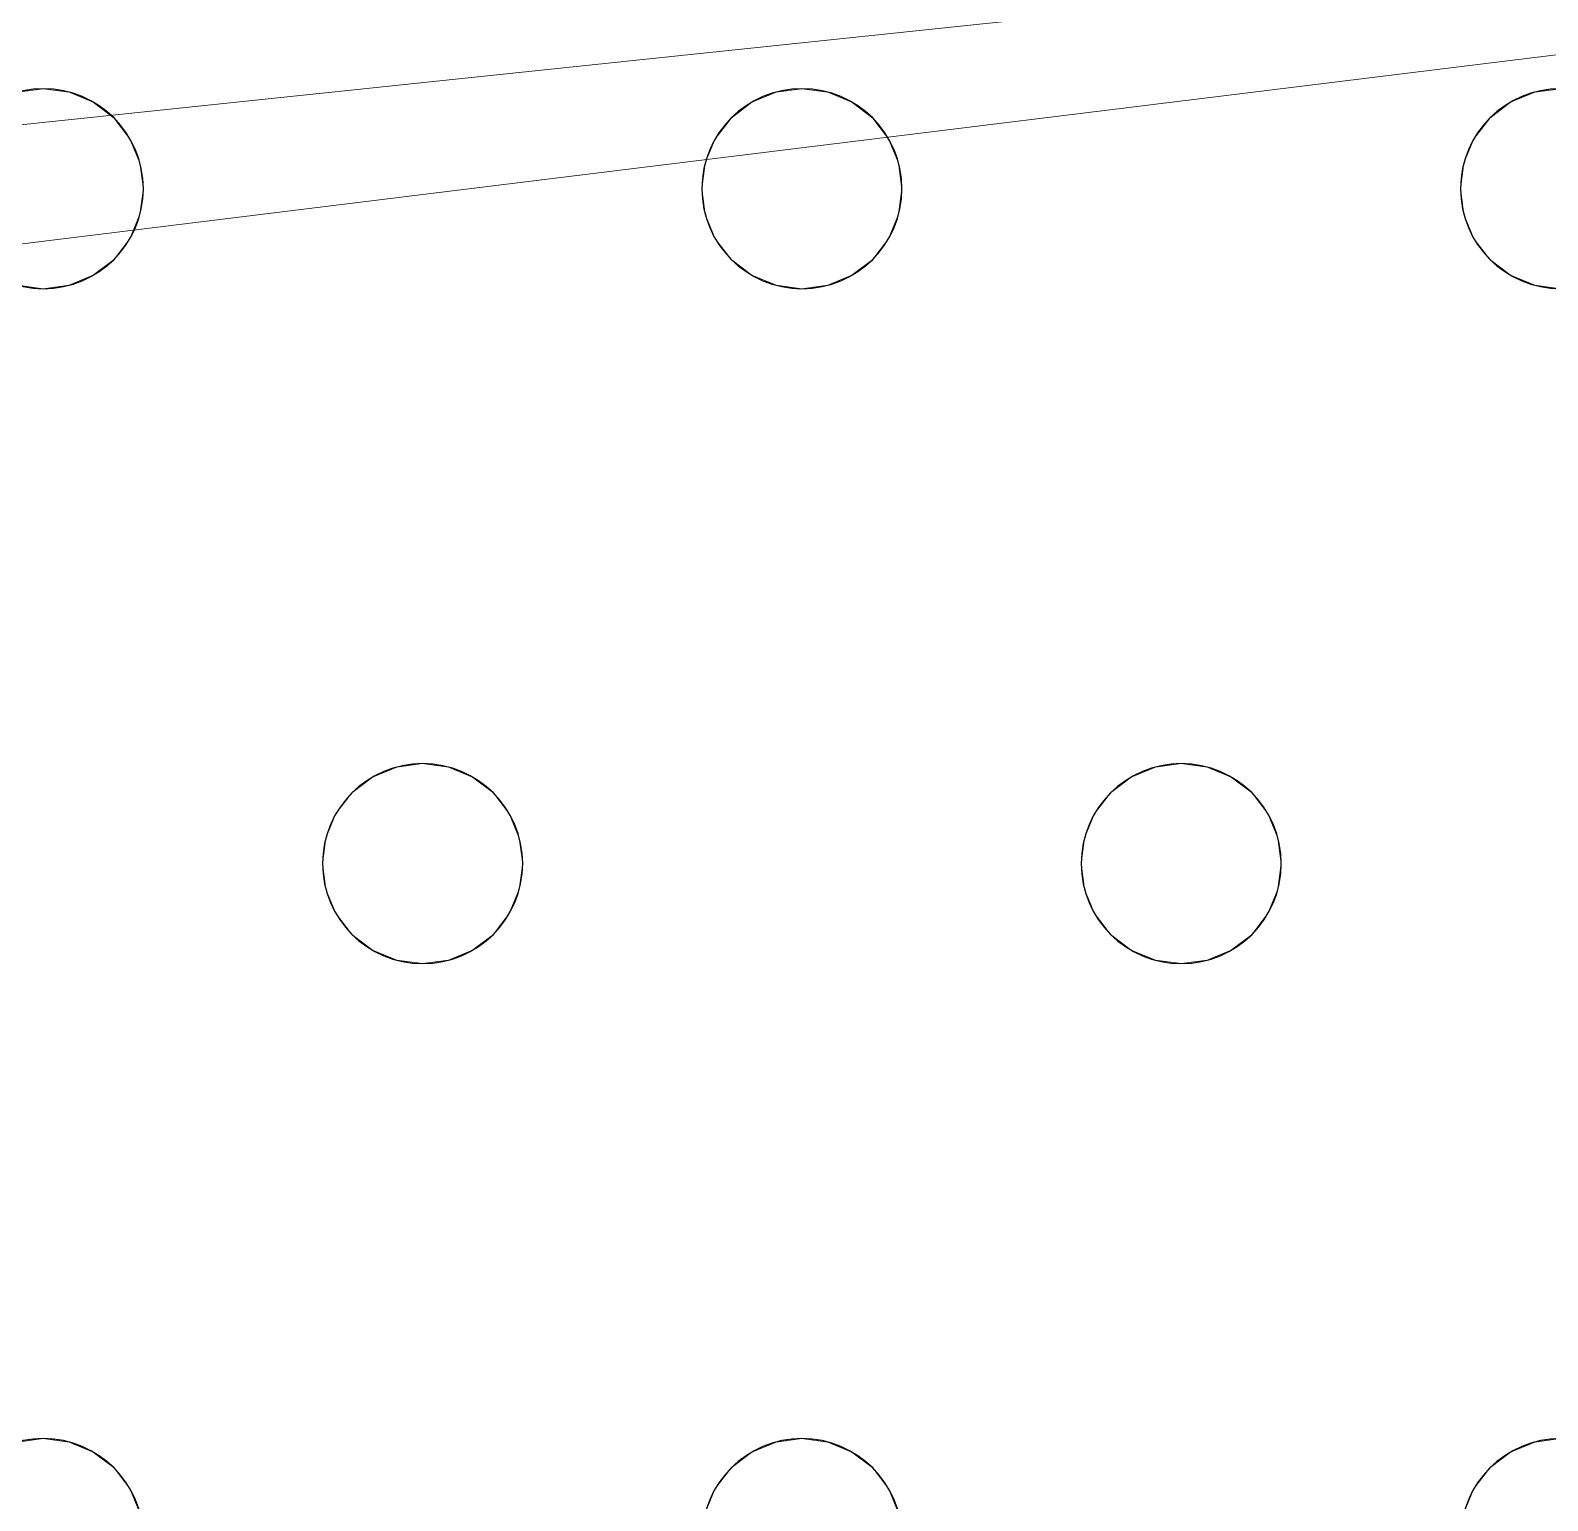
# Model space of a CAD drawing. Header units: millimetres. Extents: x -1 to 1201, y -701 to 1.
# Drawn here: x 816.9 to 877.6, y -150.5 to -91.7 of the extents above; entities that cross this region are included whole.
import ezdxf

# ---------------------------------------------------------------- set-up
doc = ezdxf.new("R2010")
doc.units = ezdxf.units.MM
doc.layers.add('IQ_200_3D', color=1, linetype='Continuous')
doc.layers.add('IQ_204_2D', color=7, linetype='Continuous')

msp = doc.modelspace()

# ---------------------------------------------------------------- linework, layer by layer
at = {"layer": 'IQ_200_3D', "lineweight": 18}
for points, invisible_edges in [([(787.118, -94, 890), (816.416, -94.136, 890), (817.451, -94, 890), (645.451, -73, 890)], 13), ([(817.451, -94, 890), (846.749, -94.136, 890), (847.784, -94, 890), (645.451, -73, 890)], 13), ([(1075.651, -73, 890), (645.451, -73, 890), (847.784, -94, 890), (878.118, -94, 890)], 14), ([(817.451, -94, 888), (816.416, -94.136, 888), (787.118, -94, 888), (645.451, -73, 888)], 14), ([(847.784, -94, 888), (846.749, -94.136, 888), (817.451, -94, 888), (645.451, -73, 888)], 14), ([(847.784, -94, 888), (645.451, -73, 888), (1075.651, -73, 888), (878.118, -94, 888)], 13), ([(816.416, -94.136, 888), (817.451, -94, 888), (817.451, -94, 890), (816.416, -94.136, 890)], 10), ([(846.749, -94.136, 890), (817.451, -94, 890), (818.486, -94.136, 890), (845.784, -94.536, 890)], 5), ([(818.486, -94.136, 888), (817.451, -94, 888), (846.749, -94.136, 888), (845.784, -94.536, 888)], 10), ([(817.451, -94, 888), (818.486, -94.136, 888), (818.486, -94.136, 890), (817.451, -94, 890)], 10), ([(846.749, -94.136, 888), (847.784, -94, 888), (847.784, -94, 890), (846.749, -94.136, 890)], 10), ([(847.784, -94, 890), (848.82, -94.136, 890), (877.082, -94.136, 890), (878.118, -94, 890)], 10), ([(877.082, -94.136, 888), (848.82, -94.136, 888), (847.784, -94, 888), (878.118, -94, 888)], 5), ([(847.784, -94, 888), (848.82, -94.136, 888), (848.82, -94.136, 890), (847.784, -94, 890)], 10), ([(877.082, -94.136, 888), (878.118, -94, 888), (878.118, -94, 890), (877.082, -94.136, 890)], 10), ([(818.486, -94.136, 890), (819.451, -94.536, 890), (845.784, -94.536, 890)], 14), ([(818.486, -94.136, 888), (845.784, -94.536, 888), (819.451, -94.536, 888)], 3), ([(819.451, -94.536, 890), (818.486, -94.136, 890), (818.486, -94.136, 888), (819.451, -94.536, 888)], 10), ([(819.451, -94.536, 890), (820.279, -95.172, 890), (844.956, -95.172, 890), (845.784, -94.536, 890)], 10), ([(844.956, -95.172, 888), (820.279, -95.172, 888), (819.451, -94.536, 888), (845.784, -94.536, 888)], 5), ([(820.279, -95.172, 890), (819.451, -94.536, 890), (819.451, -94.536, 888), (820.279, -95.172, 888)], 10), ([(845.784, -94.536, 890), (844.956, -95.172, 890), (844.956, -95.172, 888), (845.784, -94.536, 888)], 10), ([(846.749, -94.136, 890), (845.784, -94.536, 890), (845.784, -94.536, 888), (846.749, -94.136, 888)], 10), ([(848.82, -94.136, 890), (849.784, -94.536, 890), (876.118, -94.536, 890), (877.082, -94.136, 890)], 10), ([(849.784, -94.536, 888), (848.82, -94.136, 888), (876.118, -94.536, 888), (875.289, -95.172, 888)], 10), ([(876.118, -94.536, 888), (848.82, -94.136, 888), (877.082, -94.136, 888)], 3), ([(849.784, -94.536, 890), (848.82, -94.136, 890), (848.82, -94.136, 888), (849.784, -94.536, 888)], 10), ([(875.289, -95.172, 890), (849.784, -94.536, 890), (850.613, -95.172, 890), (874.654, -96, 890)], 5), ([(875.289, -95.172, 890), (876.118, -94.536, 890), (849.784, -94.536, 890)], 14), ([(850.613, -95.172, 888), (849.784, -94.536, 888), (875.289, -95.172, 888), (874.654, -96, 888)], 10), ([(850.613, -95.172, 890), (849.784, -94.536, 890), (849.784, -94.536, 888), (850.613, -95.172, 888)], 10), ([(876.118, -94.536, 890), (875.289, -95.172, 890), (875.289, -95.172, 888), (876.118, -94.536, 888)], 10), ([(877.082, -94.136, 890), (876.118, -94.536, 890), (876.118, -94.536, 888), (877.082, -94.136, 888)], 10), ([(844.32, -96, 890), (820.279, -95.172, 890), (820.915, -96, 890), (843.921, -96.965, 890)], 5), ([(844.956, -95.172, 890), (820.279, -95.172, 890), (844.32, -96, 890)], 3), ([(820.915, -96, 888), (820.279, -95.172, 888), (844.32, -96, 888), (843.921, -96.965, 888)], 10), ([(844.32, -96, 888), (820.279, -95.172, 888), (844.956, -95.172, 888)], 3), ([(820.915, -96, 890), (820.279, -95.172, 890), (820.279, -95.172, 888), (820.915, -96, 888)], 10), ([(844.956, -95.172, 890), (844.32, -96, 890), (844.32, -96, 888), (844.956, -95.172, 888)], 10), ([(874.654, -96, 890), (850.613, -95.172, 890), (851.248, -96, 890), (874.254, -96.965, 890)], 5), ([(850.613, -95.172, 888), (874.654, -96, 888), (851.248, -96, 888)], 3), ([(851.248, -96, 890), (850.613, -95.172, 890), (850.613, -95.172, 888), (851.248, -96, 888)], 10), ([(875.289, -95.172, 890), (874.654, -96, 890), (874.654, -96, 888), (875.289, -95.172, 888)], 10), ([(820.915, -96, 890), (821.315, -96.965, 890), (843.921, -96.965, 890)], 14), ([(821.315, -96.965, 888), (820.915, -96, 888), (843.921, -96.965, 888), (843.784, -98, 888)], 10), ([(821.315, -96.965, 890), (820.915, -96, 890), (820.915, -96, 888), (821.315, -96.965, 888)], 10), ([(844.32, -96, 890), (843.921, -96.965, 890), (843.921, -96.965, 888), (844.32, -96, 888)], 10), ([(874.254, -96.965, 890), (851.248, -96, 890), (851.648, -96.965, 890), (874.118, -98, 890)], 5), ([(851.248, -96, 888), (874.654, -96, 888), (874.254, -96.965, 888), (851.648, -96.965, 888)], 5), ([(851.648, -96.965, 890), (851.248, -96, 890), (851.248, -96, 888), (851.648, -96.965, 888)], 10), ([(874.654, -96, 890), (874.254, -96.965, 890), (874.254, -96.965, 888), (874.654, -96, 888)], 10), ([(821.315, -96.965, 890), (821.451, -98, 890), (843.784, -98, 890), (843.921, -96.965, 890)], 10), ([(821.451, -98, 888), (821.315, -96.965, 888), (843.784, -98, 888)], 14), ([(821.451, -98, 890), (821.315, -96.965, 890), (821.315, -96.965, 888), (821.451, -98, 888)], 2), ([(843.921, -96.965, 890), (843.784, -98, 890), (843.784, -98, 888), (843.921, -96.965, 888)], 8), ([(851.784, -98, 890), (874.254, -99.035, 890), (874.118, -98, 890), (851.648, -96.965, 890)], 5), ([(874.118, -98, 888), (874.254, -99.035, 888), (851.784, -98, 888), (851.648, -96.965, 888)], 10), ([(851.648, -96.965, 888), (874.254, -96.965, 888), (874.118, -98, 888)], 13), ([(851.784, -98, 890), (851.648, -96.965, 890), (851.648, -96.965, 888), (851.784, -98, 888)], 2), ([(874.254, -96.965, 890), (874.118, -98, 890), (874.118, -98, 888), (874.254, -96.965, 888)], 8), ([(821.451, -98, 890), (821.315, -99.035, 890), (843.921, -99.035, 890), (843.784, -98, 890)], 10), ([(843.921, -99.035, 888), (821.315, -99.035, 888), (821.451, -98, 888), (843.784, -98, 888)], 5), ([(821.315, -99.035, 890), (821.451, -98, 890), (821.451, -98, 888), (821.315, -99.035, 888)], 8), ([(843.784, -98, 890), (843.921, -99.035, 890), (843.921, -99.035, 888), (843.784, -98, 888)], 2), ([(874.254, -99.035, 890), (851.784, -98, 890), (851.648, -99.035, 890), (874.654, -100, 890)], 5), ([(874.254, -99.035, 888), (874.654, -100, 888), (851.648, -99.035, 888), (851.784, -98, 888)], 10), ([(851.648, -99.035, 890), (851.784, -98, 890), (851.784, -98, 888), (851.648, -99.035, 888)], 8), ([(874.118, -98, 890), (874.254, -99.035, 890), (874.254, -99.035, 888), (874.118, -98, 888)], 2), ([(821.315, -99.035, 890), (820.915, -100, 890), (844.32, -100, 890), (843.921, -99.035, 890)], 10), ([(844.32, -100, 888), (832.618, -121, 888), (820.915, -100, 888), (821.315, -99.035, 888)], 11), ([(820.915, -100, 890), (821.315, -99.035, 890), (821.315, -99.035, 888), (820.915, -100, 888)], 10), ([(844.32, -100, 888), (821.315, -99.035, 888), (843.921, -99.035, 888)], 3), ([(843.921, -99.035, 890), (844.32, -100, 890), (844.32, -100, 888), (843.921, -99.035, 888)], 10), ([(851.248, -100, 890), (862.951, -121, 890), (874.654, -100, 890), (851.648, -99.035, 890)], 7), ([(874.654, -100, 888), (862.951, -121, 888), (851.248, -100, 888), (851.648, -99.035, 888)], 11), ([(851.248, -100, 890), (851.648, -99.035, 890), (851.648, -99.035, 888), (851.248, -100, 888)], 10), ([(874.254, -99.035, 890), (874.654, -100, 890), (874.654, -100, 888), (874.254, -99.035, 888)], 10), ([(820.915, -100, 890), (820.279, -100.828, 890), (832.618, -121, 890)], 14), ([(832.618, -121, 888), (820.279, -100.828, 888), (820.915, -100, 888)], 13), ([(820.279, -100.828, 890), (820.915, -100, 890), (820.915, -100, 888), (820.279, -100.828, 888)], 10), ([(832.618, -121, 890), (844.956, -100.828, 890), (844.32, -100, 890), (820.915, -100, 890)], 13), ([(844.956, -100.828, 888), (832.618, -121, 888), (844.32, -100, 888)], 3), ([(844.32, -100, 890), (844.956, -100.828, 890), (844.956, -100.828, 888), (844.32, -100, 888)], 10), ([(862.951, -121, 890), (851.248, -100, 890), (850.613, -100.828, 890), (861.916, -121.136, 890)], 5), ([(851.248, -100, 888), (862.951, -121, 888), (850.613, -100.828, 888)], 3), ([(850.613, -100.828, 890), (851.248, -100, 890), (851.248, -100, 888), (850.613, -100.828, 888)], 10), ([(875.289, -100.828, 890), (874.654, -100, 890), (862.951, -121, 890), (863.986, -121.136, 890)], 10), ([(875.289, -100.828, 888), (863.986, -121.136, 888), (862.951, -121, 888), (874.654, -100, 888)], 5), ([(874.654, -100, 890), (875.289, -100.828, 890), (875.289, -100.828, 888), (874.654, -100, 888)], 10), ([(831.582, -121.136, 890), (832.618, -121, 890), (820.279, -100.828, 890), (819.451, -101.464, 890)], 10), ([(820.279, -100.828, 888), (832.618, -121, 888), (831.582, -121.136, 888), (819.451, -101.464, 888)], 5), ([(819.451, -101.464, 890), (820.279, -100.828, 890), (820.279, -100.828, 888), (819.451, -101.464, 888)], 10), ([(844.956, -100.828, 890), (832.618, -121, 890), (833.653, -121.136, 890), (845.784, -101.464, 890)], 5), ([(833.653, -121.136, 888), (832.618, -121, 888), (844.956, -100.828, 888), (845.784, -101.464, 888)], 10), ([(844.956, -100.828, 890), (845.784, -101.464, 890), (845.784, -101.464, 888), (844.956, -100.828, 888)], 10), ([(849.784, -101.464, 890), (860.951, -121.536, 890), (861.916, -121.136, 890), (850.613, -100.828, 890)], 5), ([(850.613, -100.828, 888), (862.951, -121, 888), (861.916, -121.136, 888), (849.784, -101.464, 888)], 5), ([(849.784, -101.464, 890), (850.613, -100.828, 890), (850.613, -100.828, 888), (849.784, -101.464, 888)], 10), ([(863.986, -121.136, 890), (864.951, -121.536, 890), (876.118, -101.464, 890), (875.289, -100.828, 890)], 10), ([(875.289, -100.828, 888), (876.118, -101.464, 888), (863.986, -121.136, 888)], 14), ([(875.289, -100.828, 890), (876.118, -101.464, 890), (876.118, -101.464, 888), (875.289, -100.828, 888)], 10), ([(805.113, -122.172, 890), (817.451, -102, 890), (816.416, -101.864, 890), (804.284, -121.536, 890)], 5), ([(816.416, -101.864, 888), (817.451, -102, 888), (805.113, -122.172, 888), (804.284, -121.536, 888)], 10), ([(817.451, -102, 888), (816.416, -101.864, 888), (816.416, -101.864, 890), (817.451, -102, 890)], 10), ([(818.486, -101.864, 890), (817.451, -102, 890), (829.789, -122.172, 890), (830.618, -121.536, 890)], 10), ([(817.451, -102, 888), (818.486, -101.864, 888), (829.789, -122.172, 888), (829.153, -123, 888)], 10), ([(818.486, -101.864, 888), (817.451, -102, 888), (817.451, -102, 890), (818.486, -101.864, 890)], 10), ([(819.451, -101.464, 890), (818.486, -101.864, 890), (830.618, -121.536, 890), (831.582, -121.136, 890)], 10), ([(830.618, -121.536, 888), (829.789, -122.172, 888), (818.486, -101.864, 888), (819.451, -101.464, 888)], 10), ([(818.486, -101.864, 890), (819.451, -101.464, 890), (819.451, -101.464, 888), (818.486, -101.864, 888)], 10), ([(831.582, -121.136, 888), (830.618, -121.536, 888), (819.451, -101.464, 888)], 14), ([(834.618, -121.536, 890), (846.749, -101.864, 890), (845.784, -101.464, 890), (833.653, -121.136, 890)], 5), ([(834.618, -121.536, 888), (833.653, -121.136, 888), (845.784, -101.464, 888), (846.749, -101.864, 888)], 10), ([(846.749, -101.864, 890), (834.618, -121.536, 890), (835.446, -122.172, 890), (847.784, -102, 890)], 5), ([(835.446, -122.172, 888), (834.618, -121.536, 888), (846.749, -101.864, 888), (847.784, -102, 888)], 10), ([(845.784, -101.464, 890), (846.749, -101.864, 890), (846.749, -101.864, 888), (845.784, -101.464, 888)], 10), ([(847.784, -102, 888), (846.749, -101.864, 888), (846.749, -101.864, 890), (847.784, -102, 890)], 10), ([(860.122, -122.172, 890), (848.82, -101.864, 890), (847.784, -102, 890), (859.487, -123, 890)], 5), ([(848.82, -101.864, 888), (860.951, -121.536, 888), (860.122, -122.172, 888), (847.784, -102, 888)], 5), ([(848.82, -101.864, 888), (847.784, -102, 888), (847.784, -102, 890), (848.82, -101.864, 890)], 10), ([(860.951, -121.536, 890), (849.784, -101.464, 890), (848.82, -101.864, 890), (860.122, -122.172, 890)], 5), ([(860.951, -121.536, 888), (848.82, -101.864, 888), (849.784, -101.464, 888), (861.916, -121.136, 888)], 5), ([(848.82, -101.864, 890), (849.784, -101.464, 890), (849.784, -101.464, 888), (848.82, -101.864, 888)], 10), ([(864.951, -121.536, 888), (863.986, -121.136, 888), (876.118, -101.464, 888), (877.082, -101.864, 888)], 10), ([(864.951, -121.536, 890), (865.779, -122.172, 890), (877.082, -101.864, 890), (876.118, -101.464, 890)], 10), ([(865.779, -122.172, 888), (864.951, -121.536, 888), (877.082, -101.864, 888), (878.118, -102, 888)], 10), ([(865.779, -122.172, 890), (866.415, -123, 890), (878.118, -102, 890), (877.082, -101.864, 890)], 10), ([(876.118, -101.464, 890), (877.082, -101.864, 890), (877.082, -101.864, 888), (876.118, -101.464, 888)], 10), ([(878.118, -102, 888), (877.082, -101.864, 888), (877.082, -101.864, 890), (878.118, -102, 890)], 10), ([(817.451, -102, 890), (805.113, -122.172, 890), (805.748, -123, 890), (829.153, -123, 890)], 13), ([(805.748, -123, 888), (805.113, -122.172, 888), (817.451, -102, 888), (829.153, -123, 888)], 14), ([(817.451, -102, 890), (829.153, -123, 890), (829.789, -122.172, 890)], 13), ([(847.784, -102, 890), (835.446, -122.172, 890), (836.082, -123, 890), (859.487, -123, 890)], 13), ([(847.784, -102, 888), (836.082, -123, 888), (835.446, -122.172, 888)], 13), ([(847.784, -102, 888), (860.122, -122.172, 888), (859.487, -123, 888), (836.082, -123, 888)], 13), ([(866.415, -123, 888), (865.779, -122.172, 888), (878.118, -102, 888), (889.82, -123, 888)], 14), ([(866.415, -123, 890), (889.82, -123, 890), (878.118, -102, 890)], 15), ([(831.582, -121.136, 890), (830.618, -121.536, 890), (830.618, -121.536, 888), (831.582, -121.136, 888)], 10), ([(831.582, -121.136, 888), (832.618, -121, 888), (832.618, -121, 890), (831.582, -121.136, 890)], 10), ([(832.618, -121, 888), (833.653, -121.136, 888), (833.653, -121.136, 890), (832.618, -121, 890)], 10), ([(834.618, -121.536, 890), (833.653, -121.136, 890), (833.653, -121.136, 888), (834.618, -121.536, 888)], 10), ([(861.916, -121.136, 890), (860.951, -121.536, 890), (860.951, -121.536, 888), (861.916, -121.136, 888)], 10), ([(861.916, -121.136, 888), (862.951, -121, 888), (862.951, -121, 890), (861.916, -121.136, 890)], 10), ([(862.951, -121, 888), (863.986, -121.136, 888), (863.986, -121.136, 890), (862.951, -121, 890)], 10), ([(864.951, -121.536, 890), (863.986, -121.136, 890), (863.986, -121.136, 888), (864.951, -121.536, 888)], 10), ([(830.618, -121.536, 890), (829.789, -122.172, 890), (829.789, -122.172, 888), (830.618, -121.536, 888)], 10), ([(835.446, -122.172, 890), (834.618, -121.536, 890), (834.618, -121.536, 888), (835.446, -122.172, 888)], 10), ([(860.951, -121.536, 890), (860.122, -122.172, 890), (860.122, -122.172, 888), (860.951, -121.536, 888)], 10), ([(865.779, -122.172, 890), (864.951, -121.536, 890), (864.951, -121.536, 888), (865.779, -122.172, 888)], 10), ([(829.789, -122.172, 890), (829.153, -123, 890), (829.153, -123, 888), (829.789, -122.172, 888)], 10), ([(836.082, -123, 890), (835.446, -122.172, 890), (835.446, -122.172, 888), (836.082, -123, 888)], 10), ([(860.122, -122.172, 890), (859.487, -123, 890), (859.487, -123, 888), (860.122, -122.172, 888)], 10), ([(866.415, -123, 890), (865.779, -122.172, 890), (865.779, -122.172, 888), (866.415, -123, 888)], 10), ([(805.748, -123, 890), (806.148, -123.965, 890), (828.754, -123.965, 890), (829.153, -123, 890)], 10), ([(806.148, -123.965, 888), (805.748, -123, 888), (828.754, -123.965, 888), (828.618, -125, 888)], 10), ([(805.748, -123, 888), (829.153, -123, 888), (828.754, -123.965, 888)], 13), ([(829.153, -123, 890), (828.754, -123.965, 890), (828.754, -123.965, 888), (829.153, -123, 888)], 10), ([(836.082, -123, 890), (836.481, -123.965, 890), (859.087, -123.965, 890), (859.487, -123, 890)], 10), ([(836.481, -123.965, 888), (836.082, -123, 888), (859.087, -123.965, 888), (858.951, -125, 888)], 10), ([(836.082, -123, 888), (859.487, -123, 888), (859.087, -123.965, 888)], 13), ([(836.481, -123.965, 890), (836.082, -123, 890), (836.082, -123, 888), (836.481, -123.965, 888)], 10), ([(859.487, -123, 890), (859.087, -123.965, 890), (859.087, -123.965, 888), (859.487, -123, 888)], 10), ([(866.415, -123, 890), (866.815, -123.965, 890), (889.421, -123.965, 890), (889.82, -123, 890)], 10), ([(889.421, -123.965, 888), (866.815, -123.965, 888), (866.415, -123, 888), (889.82, -123, 888)], 5), ([(866.815, -123.965, 890), (866.415, -123, 890), (866.415, -123, 888), (866.815, -123.965, 888)], 10), ([(806.148, -123.965, 890), (806.284, -125, 890), (828.618, -125, 890), (828.754, -123.965, 890)], 10), ([(806.284, -125, 888), (806.148, -123.965, 888), (828.618, -125, 888), (828.754, -126.035, 888)], 10), ([(828.754, -123.965, 890), (828.618, -125, 890), (828.618, -125, 888), (828.754, -123.965, 888)], 8), ([(858.951, -125, 890), (836.481, -123.965, 890), (836.618, -125, 890), (859.087, -126.035, 890)], 5), ([(836.481, -123.965, 890), (858.951, -125, 890), (859.087, -123.965, 890)], 13), ([(836.618, -125, 888), (836.481, -123.965, 888), (858.951, -125, 888), (859.087, -126.035, 888)], 10), ([(836.618, -125, 890), (836.481, -123.965, 890), (836.481, -123.965, 888), (836.618, -125, 888)], 2), ([(859.087, -123.965, 890), (858.951, -125, 890), (858.951, -125, 888), (859.087, -123.965, 888)], 8), ([(889.284, -125, 890), (866.815, -123.965, 890), (866.951, -125, 890), (889.421, -126.035, 890)], 5), ([(889.421, -123.965, 890), (866.815, -123.965, 890), (889.284, -125, 890)], 3), ([(866.951, -125, 888), (866.815, -123.965, 888), (889.284, -125, 888), (889.421, -126.035, 888)], 10), ([(889.284, -125, 888), (866.815, -123.965, 888), (889.421, -123.965, 888)], 3), ([(866.951, -125, 890), (866.815, -123.965, 890), (866.815, -123.965, 888), (866.951, -125, 888)], 2), ([(828.754, -126.035, 890), (828.618, -125, 890), (806.284, -125, 890), (806.148, -126.035, 890)], 10), ([(806.148, -126.035, 888), (806.284, -125, 888), (828.754, -126.035, 888), (829.153, -127, 888)], 10), ([(828.618, -125, 890), (828.754, -126.035, 890), (828.754, -126.035, 888), (828.618, -125, 888)], 2), ([(859.087, -126.035, 890), (836.618, -125, 890), (836.481, -126.035, 890)], 13), ([(859.087, -126.035, 888), (836.481, -126.035, 888), (836.618, -125, 888)], 13), ([(836.481, -126.035, 890), (836.618, -125, 890), (836.618, -125, 888), (836.481, -126.035, 888)], 8), ([(858.951, -125, 890), (859.087, -126.035, 890), (859.087, -126.035, 888), (858.951, -125, 888)], 2), ([(866.951, -125, 890), (866.815, -126.035, 890), (889.421, -126.035, 890)], 14), ([(866.815, -126.035, 888), (866.951, -125, 888), (889.421, -126.035, 888), (889.82, -127, 888)], 10), ([(866.815, -126.035, 890), (866.951, -125, 890), (866.951, -125, 888), (866.815, -126.035, 888)], 8), ([(829.153, -127, 890), (806.148, -126.035, 890), (805.748, -127, 890), (817.451, -148, 890)], 13), ([(829.153, -127, 888), (805.748, -127, 888), (806.148, -126.035, 888)], 13), ([(828.754, -126.035, 890), (806.148, -126.035, 890), (829.153, -127, 890)], 3), ([(828.754, -126.035, 890), (829.153, -127, 890), (829.153, -127, 888), (828.754, -126.035, 888)], 10), ([(836.481, -126.035, 890), (836.082, -127, 890), (859.487, -127, 890), (859.087, -126.035, 890)], 10), ([(859.487, -127, 888), (836.082, -127, 888), (836.481, -126.035, 888), (859.087, -126.035, 888)], 5), ([(836.082, -127, 890), (836.481, -126.035, 890), (836.481, -126.035, 888), (836.082, -127, 888)], 10), ([(859.087, -126.035, 890), (859.487, -127, 890), (859.487, -127, 888), (859.087, -126.035, 888)], 10), ([(866.815, -126.035, 890), (866.415, -127, 890), (889.82, -127, 890), (889.421, -126.035, 890)], 10), ([(866.415, -127, 888), (866.815, -126.035, 888), (889.82, -127, 888), (878.118, -148, 888)], 14), ([(866.415, -127, 890), (866.815, -126.035, 890), (866.815, -126.035, 888), (866.415, -127, 888)], 10), ([(805.748, -127, 890), (805.113, -127.828, 890), (817.451, -148, 890)], 14), ([(805.748, -127, 888), (829.153, -127, 888), (817.451, -148, 888), (805.113, -127.828, 888)], 7), ([(829.153, -127, 890), (817.451, -148, 890), (829.789, -127.828, 890)], 3), ([(817.451, -148, 888), (829.153, -127, 888), (829.789, -127.828, 888), (818.486, -148.136, 888)], 5), ([(829.153, -127, 890), (829.789, -127.828, 890), (829.789, -127.828, 888), (829.153, -127, 888)], 10), ([(836.082, -127, 890), (835.446, -127.828, 890), (847.784, -148, 890), (859.487, -127, 890)], 14), ([(847.784, -148, 888), (835.446, -127.828, 888), (836.082, -127, 888), (859.487, -127, 888)], 13), ([(835.446, -127.828, 890), (836.082, -127, 890), (836.082, -127, 888), (835.446, -127.828, 888)], 10), ([(860.122, -127.828, 890), (859.487, -127, 890), (847.784, -148, 890), (848.82, -148.136, 890)], 10), ([(860.122, -127.828, 888), (847.784, -148, 888), (859.487, -127, 888)], 3), ([(859.487, -127, 890), (860.122, -127.828, 890), (860.122, -127.828, 888), (859.487, -127, 888)], 10), ([(865.779, -127.828, 890), (878.118, -148, 890), (866.415, -127, 890)], 3), ([(878.118, -148, 888), (865.779, -127.828, 888), (866.415, -127, 888)], 13), ([(865.779, -127.828, 890), (866.415, -127, 890), (866.415, -127, 888), (865.779, -127.828, 888)], 10), ([(878.118, -148, 890), (890.456, -127.828, 890), (889.82, -127, 890), (866.415, -127, 890)], 13), ([(805.113, -127.828, 890), (804.284, -128.464, 890), (816.416, -148.136, 890), (817.451, -148, 890)], 10), ([(805.113, -127.828, 888), (817.451, -148, 888), (816.416, -148.136, 888), (804.284, -128.464, 888)], 5), ([(818.486, -148.136, 890), (830.618, -128.464, 890), (829.789, -127.828, 890), (817.451, -148, 890)], 5), ([(830.618, -128.464, 888), (819.451, -148.536, 888), (818.486, -148.136, 888), (829.789, -127.828, 888)], 5), ([(829.789, -127.828, 890), (830.618, -128.464, 890), (830.618, -128.464, 888), (829.789, -127.828, 888)], 10), ([(835.446, -127.828, 890), (834.618, -128.464, 890), (846.749, -148.136, 890), (847.784, -148, 890)], 10), ([(846.749, -148.136, 888), (834.618, -128.464, 888), (835.446, -127.828, 888), (847.784, -148, 888)], 5), ([(834.618, -128.464, 890), (835.446, -127.828, 890), (835.446, -127.828, 888), (834.618, -128.464, 888)], 10), ([(848.82, -148.136, 888), (847.784, -148, 888), (860.122, -127.828, 888), (860.951, -128.464, 888)], 10), ([(860.951, -128.464, 890), (860.122, -127.828, 890), (848.82, -148.136, 890), (849.784, -148.536, 890)], 10), ([(860.122, -127.828, 890), (860.951, -128.464, 890), (860.951, -128.464, 888), (860.122, -127.828, 888)], 10), ([(865.779, -127.828, 890), (864.951, -128.464, 890), (877.082, -148.136, 890), (878.118, -148, 890)], 10), ([(877.082, -148.136, 888), (864.951, -128.464, 888), (865.779, -127.828, 888), (878.118, -148, 888)], 5), ([(864.951, -128.464, 890), (865.779, -127.828, 890), (865.779, -127.828, 888), (864.951, -128.464, 888)], 10), ([(819.451, -148.536, 890), (831.582, -128.864, 890), (830.618, -128.464, 890), (818.486, -148.136, 890)], 5), ([(831.582, -128.864, 888), (820.279, -149.172, 888), (819.451, -148.536, 888), (830.618, -128.464, 888)], 5), ([(830.618, -128.464, 890), (831.582, -128.864, 890), (831.582, -128.864, 888), (830.618, -128.464, 888)], 10), ([(834.618, -128.464, 890), (833.653, -128.864, 890), (845.784, -148.536, 890), (846.749, -148.136, 890)], 10), ([(845.784, -148.536, 888), (833.653, -128.864, 888), (834.618, -128.464, 888), (846.749, -148.136, 888)], 5), ([(833.653, -128.864, 890), (834.618, -128.464, 890), (834.618, -128.464, 888), (833.653, -128.864, 888)], 10), ([(849.784, -148.536, 888), (848.82, -148.136, 888), (860.951, -128.464, 888), (861.916, -128.864, 888)], 10), ([(861.916, -128.864, 890), (860.951, -128.464, 890), (849.784, -148.536, 890), (850.613, -149.172, 890)], 10), ([(860.951, -128.464, 890), (861.916, -128.864, 890), (861.916, -128.864, 888), (860.951, -128.464, 888)], 10), ([(864.951, -128.464, 890), (863.986, -128.864, 890), (876.118, -148.536, 890), (877.082, -148.136, 890)], 10), ([(876.118, -148.536, 888), (863.986, -128.864, 888), (864.951, -128.464, 888), (877.082, -148.136, 888)], 5), ([(863.986, -128.864, 890), (864.951, -128.464, 890), (864.951, -128.464, 888), (863.986, -128.864, 888)], 10), ([(820.279, -149.172, 890), (832.618, -129, 890), (831.582, -128.864, 890), (819.451, -148.536, 890)], 5), ([(820.279, -149.172, 888), (831.582, -128.864, 888), (832.618, -129, 888), (820.915, -150, 888)], 5), ([(820.279, -149.172, 890), (820.915, -150, 890), (832.618, -129, 890)], 14), ([(844.32, -150, 890), (844.956, -149.172, 890), (832.618, -129, 890), (820.915, -150, 890)], 14), ([(844.32, -150, 888), (820.915, -150, 888), (832.618, -129, 888), (844.956, -149.172, 888)], 7), ([(832.618, -129, 888), (831.582, -128.864, 888), (831.582, -128.864, 890), (832.618, -129, 890)], 10), ([(833.653, -128.864, 890), (832.618, -129, 890), (844.956, -149.172, 890), (845.784, -148.536, 890)], 10), ([(833.653, -128.864, 888), (845.784, -148.536, 888), (844.956, -149.172, 888), (832.618, -129, 888)], 5), ([(833.653, -128.864, 888), (832.618, -129, 888), (832.618, -129, 890), (833.653, -128.864, 890)], 10), ([(861.916, -128.864, 888), (862.951, -129, 888), (850.613, -149.172, 888), (849.784, -148.536, 888)], 10), ([(862.951, -129, 890), (861.916, -128.864, 890), (850.613, -149.172, 890), (851.248, -150, 890)], 10), ([(862.951, -129, 888), (851.248, -150, 888), (850.613, -149.172, 888)], 13), ([(862.951, -129, 890), (851.248, -150, 890), (874.654, -150, 890), (875.289, -149.172, 890)], 11), ([(874.654, -150, 888), (851.248, -150, 888), (862.951, -129, 888), (875.289, -149.172, 888)], 7), ([(862.951, -129, 888), (861.916, -128.864, 888), (861.916, -128.864, 890), (862.951, -129, 890)], 10), ([(863.986, -128.864, 890), (862.951, -129, 890), (875.289, -149.172, 890), (876.118, -148.536, 890)], 10), ([(875.289, -149.172, 888), (862.951, -129, 888), (863.986, -128.864, 888), (876.118, -148.536, 888)], 5), ([(863.986, -128.864, 888), (862.951, -129, 888), (862.951, -129, 890), (863.986, -128.864, 890)], 10), ([(816.416, -148.136, 888), (817.451, -148, 888), (817.451, -148, 890), (816.416, -148.136, 890)], 10), ([(817.451, -148, 888), (818.486, -148.136, 888), (818.486, -148.136, 890), (817.451, -148, 890)], 10), ([(846.749, -148.136, 888), (847.784, -148, 888), (847.784, -148, 890), (846.749, -148.136, 890)], 10), ([(847.784, -148, 888), (848.82, -148.136, 888), (848.82, -148.136, 890), (847.784, -148, 890)], 10), ([(877.082, -148.136, 888), (878.118, -148, 888), (878.118, -148, 890), (877.082, -148.136, 890)], 10), ([(819.451, -148.536, 890), (818.486, -148.136, 890), (818.486, -148.136, 888), (819.451, -148.536, 888)], 10), ([(820.279, -149.172, 890), (819.451, -148.536, 890), (819.451, -148.536, 888), (820.279, -149.172, 888)], 10), ([(845.784, -148.536, 890), (844.956, -149.172, 890), (844.956, -149.172, 888), (845.784, -148.536, 888)], 10), ([(846.749, -148.136, 890), (845.784, -148.536, 890), (845.784, -148.536, 888), (846.749, -148.136, 888)], 10), ([(849.784, -148.536, 890), (848.82, -148.136, 890), (848.82, -148.136, 888), (849.784, -148.536, 888)], 10), ([(850.613, -149.172, 890), (849.784, -148.536, 890), (849.784, -148.536, 888), (850.613, -149.172, 888)], 10), ([(876.118, -148.536, 890), (875.289, -149.172, 890), (875.289, -149.172, 888), (876.118, -148.536, 888)], 10), ([(877.082, -148.136, 890), (876.118, -148.536, 890), (876.118, -148.536, 888), (877.082, -148.136, 888)], 10), ([(820.915, -150, 890), (820.279, -149.172, 890), (820.279, -149.172, 888), (820.915, -150, 888)], 10), ([(844.956, -149.172, 890), (844.32, -150, 890), (844.32, -150, 888), (844.956, -149.172, 888)], 10), ([(851.248, -150, 890), (850.613, -149.172, 890), (850.613, -149.172, 888), (851.248, -150, 888)], 10), ([(875.289, -149.172, 890), (874.654, -150, 890), (874.654, -150, 888), (875.289, -149.172, 888)], 10), ([(820.915, -150, 890), (821.315, -150.965, 890), (843.921, -150.965, 890), (844.32, -150, 890)], 10), ([(843.921, -150.965, 888), (821.315, -150.965, 888), (820.915, -150, 888), (844.32, -150, 888)], 5), ([(821.315, -150.965, 890), (820.915, -150, 890), (820.915, -150, 888), (821.315, -150.965, 888)], 10), ([(844.32, -150, 890), (843.921, -150.965, 890), (843.921, -150.965, 888), (844.32, -150, 888)], 10), ([(851.248, -150, 890), (851.648, -150.965, 890), (874.254, -150.965, 890), (874.654, -150, 890)], 10), ([(874.254, -150.965, 888), (851.648, -150.965, 888), (851.248, -150, 888), (874.654, -150, 888)], 5), ([(851.648, -150.965, 890), (851.248, -150, 890), (851.248, -150, 888), (851.648, -150.965, 888)], 10), ([(874.654, -150, 890), (874.254, -150.965, 890), (874.254, -150.965, 888), (874.654, -150, 888)], 10)]:
    msp.add_3dface(points, dxfattribs=dict(at, invisible_edges=invisible_edges))
at = {"layer": 'IQ_204_2D'}
for centre, start, end in [((817.451, -98), 360, 180), ((847.784, -98), 0, 180), ((878.118, -98), 360, 180), ((817.451, -98), 180, 360), ((847.784, -98), 180, 360), ((878.118, -98), 180, 360), ((832.618, -125), 0, 180), ((862.951, -125), 360, 180), ((832.618, -125), 180, 360), ((862.951, -125), 180, 360), ((817.451, -152), 360, 180), ((847.784, -152), 0, 180), ((878.118, -152), 360, 180)]:
    msp.add_arc(centre, 4, start, end, dxfattribs=at)

# ---------------------------------------------------------------- meshes
at = {"layer": 'IQ_200_3D', "lineweight": 18}
mesh = msp.add_polyface(dxfattribs=at)
corners = [(1200, 0, 850), (1200, -700, 850), (0, -700, 850), (0, 0, 850), (810.5, -594, 850), (811.556, -602.023, 850), (814.653, -609.5, 850), (819.58, -615.92, 850), (826, -620.847, 850), (833.477, -623.944, 850), (841.5, -625, 850), (1059.5, -625, 850), (1067.523, -623.944, 850), (1075, -620.847, 850), (1081.42, -615.92, 850), (1086.347, -609.5, 850), (1089.444, -602.023, 850), (1090.5, -594, 850), (1090.5, -476, 850), (1089.444, -467.977, 850), (1086.347, -460.5, 850), (1081.42, -454.08, 850), (1075, -449.153, 850), (1067.523, -446.056, 850), (1059.5, -445, 850), (841.5, -445, 850), (833.477, -446.056, 850), (826, -449.153, 850), (819.58, -454.08, 850), (814.653, -460.5, 850), (811.556, -467.977, 850), (810.5, -476, 850)]
mesh.append_faces([[corners[k] for k in face] for face in [(29, 3, 28), (6, 2, 5), (4, 2, 31), (23, 0, 22), (13, 1, 12), (15, 1, 14), (11, 1, 10)]], dxfattribs={"vtx0": -1, "vtx1": -1})
mesh.append_faces([[corners[k] for k in face] for face in [(3, 29, 30, 2), (2, 30, 31), (0, 25, 26), (2, 6, 7), (2, 9, 10, 1), (0, 20, 21), (1, 18, 19), (1, 15, 16)]], dxfattribs={"vtx0": -1, "vtx2": -1})
mesh.append_faces([[corners[k] for k in face] for face in [(27, 28, 3), (4, 5, 2), (7, 8, 2), (8, 9, 2), (23, 24, 0), (21, 22, 0), (24, 25, 0), (13, 14, 1), (11, 12, 1), (16, 17, 1), (17, 18, 1)]], dxfattribs={"vtx1": -1, "vtx2": -1})
mesh.append_faces([[corners[k] for k in face] for face in [(26, 27, 3, 0), (19, 20, 0, 1)]], dxfattribs={"vtx1": -1, "vtx3": -1})
mesh = msp.add_polyface(dxfattribs=at)
corners = [(1200, -700, 900), (1200, -23, 900), (0, -23, 900), (0, -700, 900), (90, -35.113, 900), (1110, -35.113, 900), (1129.382, -37.665, 900), (1147.443, -45.146, 900), (1162.953, -57.047, 900), (1174.854, -72.557, 900), (1182.335, -90.618, 900), (1184.887, -110, 900), (1184.887, -610, 900), (1182.335, -629.382, 900), (1174.854, -647.443, 900), (1162.953, -662.953, 900), (1147.443, -674.854, 900), (1129.382, -682.335, 900), (1110, -684.887, 900), (90, -684.887, 900), (70.618, -682.335, 900), (52.557, -674.854, 900), (37.047, -662.953, 900), (25.146, -647.443, 900), (17.665, -629.382, 900), (15.113, -610, 900), (15.113, -110, 900), (17.665, -90.618, 900), (25.146, -72.557, 900), (37.047, -57.047, 900), (52.557, -45.146, 900), (70.618, -37.665, 900)]
mesh.append_faces([[corners[k] for k in face] for face in [(9, 1, 8), (14, 0, 13), (31, 2, 30), (28, 2, 27), (21, 3, 20), (23, 3, 22)]], dxfattribs={"vtx0": -1, "vtx1": -1})
mesh.append_faces([[corners[k] for k in face] for face in [(1, 9, 10), (1, 11, 12, 0), (0, 14, 15), (0, 18, 19, 3), (2, 28, 29), (3, 23, 24)]], dxfattribs={"vtx0": -1, "vtx2": -1})
mesh.append_faces([[corners[k] for k in face] for face in [(10, 11, 1), (5, 6, 1), (7, 8, 1), (6, 7, 1), (12, 13, 0), (15, 16, 0), (17, 18, 0), (16, 17, 0), (31, 4, 2), (29, 30, 2), (26, 27, 2), (21, 22, 3), (19, 20, 3), (24, 25, 3)]], dxfattribs={"vtx1": -1, "vtx2": -1})
mesh.append_faces([[corners[k] for k in face] for face in [(4, 5, 1, 2), (25, 26, 2, 3)]], dxfattribs={"vtx1": -1, "vtx3": -1})
mesh = msp.add_polyface(dxfattribs=at)
corners = [(1110, -48.392, 890), (90, -48.392, 890), (66.424, -53.082, 890), (46.437, -66.437, 890), (33.082, -86.424, 890), (28.392, -110, 890), (28.392, -610, 890), (33.082, -633.576, 890), (46.437, -653.563, 890), (66.424, -666.918, 890), (90, -671.608, 890), (1110, -671.608, 890), (1133.576, -666.918, 890), (1153.563, -653.563, 890), (1166.918, -633.576, 890), (1171.608, -610, 890), (1171.608, -110, 890), (1166.918, -86.424, 890), (1153.563, -66.437, 890), (1133.576, -53.082, 890), (122.5, -418.034, 890), (1077.5, -418.034, 890), (1089.656, -419.634, 890), (1100.983, -424.326, 890), (1110.71, -431.79, 890), (1118.174, -441.517, 890), (1122.866, -452.844, 890), (1124.466, -465, 890), (1124.466, -605, 890), (1122.866, -617.156, 890), (1118.174, -628.483, 890), (1110.71, -638.21, 890), (1100.983, -645.674, 890), (1089.656, -650.366, 890), (1077.5, -651.966, 890), (122.5, -651.966, 890), (110.344, -650.366, 890), (99.017, -645.674, 890), (89.29, -638.21, 890), (81.826, -628.483, 890), (77.134, -617.156, 890), (75.534, -605, 890), (75.534, -465, 890), (77.134, -452.844, 890), (81.826, -441.517, 890), (89.29, -431.79, 890), (99.017, -424.326, 890), (110.344, -419.634, 890), (122.5, -68.034, 890), (1077.5, -68.034, 890), (1089.656, -69.634, 890), (1100.983, -74.326, 890), (1110.71, -81.79, 890), (1118.174, -91.517, 890), (1122.866, -102.844, 890), (1124.466, -115, 890), (1124.466, -351, 890), (1122.866, -363.156, 890), (1118.174, -374.483, 890), (1110.71, -384.21, 890), (1100.983, -391.674, 890), (1089.656, -396.366, 890), (1077.5, -397.966, 890), (122.5, -397.966, 890), (110.344, -396.366, 890), (99.017, -391.674, 890), (89.29, -384.21, 890), (81.826, -374.483, 890), (77.134, -363.156, 890), (75.534, -351, 890), (75.534, -115, 890), (77.134, -102.844, 890), (81.826, -91.517, 890), (89.29, -81.79, 890), (99.017, -74.326, 890), (110.344, -69.634, 890)]
mesh.append_faces([[corners[k] for k in face] for face in [(65, 47, 64), (75, 1, 74), (71, 5, 70), (73, 2, 72)]], dxfattribs={"vtx0": -1, "vtx1": -1})
mesh.append_faces([[corners[k] for k in face] for face in [(15, 28, 29, 14), (11, 32, 33), (16, 55, 56, 15), (54, 17, 18, 53), (53, 18, 19, 52), (52, 19, 0, 51), (0, 50, 51), (10, 37, 38, 9), (64, 47, 20, 63), (8, 39, 40, 7), (39, 8, 9, 38), (69, 42, 43), (3, 71, 72, 2)]], dxfattribs={"vtx0": -1, "vtx2": -1})
mesh.append_faces([[corners[k] for k in face] for face in [(6, 41, 42, 69)]], dxfattribs={"vtx0": -1, "vtx2": -1, "vtx3": -1})
mesh.append_faces([[corners[k] for k in face] for face in [(11, 33, 34, 35), (1, 75, 48, 49), (71, 3, 4, 5)]], dxfattribs={"vtx0": -1, "vtx3": -1})
mesh.append_faces([[corners[k] for k in face] for face in [(36, 37, 10)]], dxfattribs={"vtx1": -1, "vtx2": -1})
mesh.append_faces([[corners[k] for k in face] for face in [(27, 28, 15, 56)]], dxfattribs={"vtx1": -1, "vtx2": -1, "vtx3": -1})
mesh.append_faces([[corners[k] for k in face] for face in [(13, 14, 29, 30), (12, 13, 30, 31), (26, 27, 56, 57), (31, 32, 11, 12), (24, 25, 58, 59), (21, 22, 61, 62), (22, 23, 60, 61), (23, 24, 59, 60), (25, 26, 57, 58), (54, 55, 16, 17), (49, 50, 0, 1), (20, 21, 62, 63), (35, 36, 10, 11), (45, 46, 66, 67), (46, 47, 65, 66), (6, 7, 40, 41), (43, 44, 68, 69), (44, 45, 67, 68), (73, 74, 1, 2), (69, 70, 5, 6)]], dxfattribs={"vtx1": -1, "vtx3": -1})
mesh = msp.add_polyface(dxfattribs=at)
corners = [(122.5, -68.034, 860), (110.344, -69.634, 860), (99.017, -74.326, 860), (89.29, -81.79, 860), (81.826, -91.517, 860), (77.134, -102.844, 860), (75.534, -115, 860), (75.534, -351, 860), (77.134, -363.156, 860), (81.826, -374.483, 860), (89.29, -384.21, 860), (99.017, -391.674, 860), (110.344, -396.366, 860), (122.5, -397.966, 860), (1077.5, -397.966, 860), (1089.656, -396.366, 860), (1100.983, -391.674, 860), (1110.71, -384.21, 860), (1118.174, -374.483, 860), (1122.866, -363.156, 860), (1124.466, -351, 860), (1124.466, -115, 860), (1122.866, -102.844, 860), (1118.174, -91.517, 860), (1110.71, -81.79, 860), (1100.983, -74.326, 860), (1089.656, -69.634, 860), (1077.5, -68.034, 860), (640.451, -68.034, 860), (640.451, -105, 860), (639.258, -114.059, 860), (635.762, -122.5, 860), (630.2, -129.749, 860), (622.951, -135.311, 860), (614.51, -138.807, 860), (605.451, -140, 860), (594.549, -140, 860), (585.49, -138.807, 860), (577.049, -135.311, 860), (569.8, -129.749, 860), (564.238, -122.5, 860), (560.742, -114.059, 860), (559.549, -105, 860), (559.549, -68.034, 860), (600, -115, 860), (603.882, -114.489, 860), (607.5, -112.99, 860), (610.607, -110.607, 860), (612.99, -107.5, 860), (614.489, -103.882, 860), (615, -100, 860), (614.489, -96.118, 860), (612.99, -92.5, 860), (610.607, -89.393, 860), (607.5, -87.01, 860), (603.882, -85.511, 860), (600, -85, 860), (596.118, -85.511, 860), (592.5, -87.01, 860), (589.393, -89.393, 860), (587.01, -92.5, 860), (585.511, -96.118, 860), (585, -100, 860), (585.511, -103.882, 860), (587.01, -107.5, 860), (589.393, -110.607, 860), (592.5, -112.99, 860), (596.118, -114.489, 860)]
mesh.append_faces([[corners[k] for k in face] for face in [(0, 42, 43), (29, 27, 28), (65, 62, 63, 64), (48, 46, 47), (50, 48, 49)]], dxfattribs={"vtx0": -1})
mesh.append_faces([[corners[k] for k in face] for face in [(35, 14, 34)]], dxfattribs={"vtx0": -1, "vtx1": -1})
mesh.append_faces([[corners[k] for k in face] for face in [(62, 65, 45, 52)]], dxfattribs={"vtx0": -1, "vtx1": -1, "vtx2": -1, "vtx3": -1})
mesh.append_faces([[corners[k] for k in face] for face in [(13, 6, 7, 12), (14, 35, 36), (27, 29, 30), (65, 44, 45)]], dxfattribs={"vtx0": -1, "vtx2": -1})
mesh.append_faces([[corners[k] for k in face] for face in [(13, 39, 40, 0), (21, 26, 27, 14), (50, 45, 46, 48)]], dxfattribs={"vtx0": -1, "vtx2": -1, "vtx3": -1})
mesh.append_faces([[corners[k] for k in face] for face in [(7, 10, 11, 12), (20, 15, 16, 17)]], dxfattribs={"vtx0": -1, "vtx3": -1})
mesh.append_faces([[corners[k] for k in face] for face in [(38, 39, 13), (37, 38, 13), (2, 3, 6, 1), (41, 42, 0), (40, 41, 0), (33, 34, 14), (32, 33, 14), (30, 31, 27), (25, 26, 21, 24), (55, 56, 52)]], dxfattribs={"vtx1": -1, "vtx2": -1})
mesh.append_faces([[corners[k] for k in face] for face in [(0, 1, 6, 13), (31, 32, 14, 27), (61, 62, 52, 56)]], dxfattribs={"vtx1": -1, "vtx2": -1, "vtx3": -1})
mesh.append_faces([[corners[k] for k in face] for face in [(13, 14, 36, 37), (14, 15, 20, 21)]], dxfattribs={"vtx1": -1, "vtx3": -1})
mesh.append_faces([[corners[k] for k in face] for face in [(4, 5, 6, 3), (18, 19, 20, 17), (57, 58, 59, 56)]], dxfattribs={"vtx2": -1})
mesh.append_faces([[corners[k] for k in face] for face in [(59, 60, 61, 56), (50, 51, 52, 45)]], dxfattribs={"vtx2": -1, "vtx3": -1})
mesh.append_faces([[corners[k] for k in face] for face in [(7, 8, 9, 10), (21, 22, 23, 24), (65, 66, 67, 44), (52, 53, 54, 55)]], dxfattribs={"vtx3": -1})

doc.saveas('drawing.dxf')
